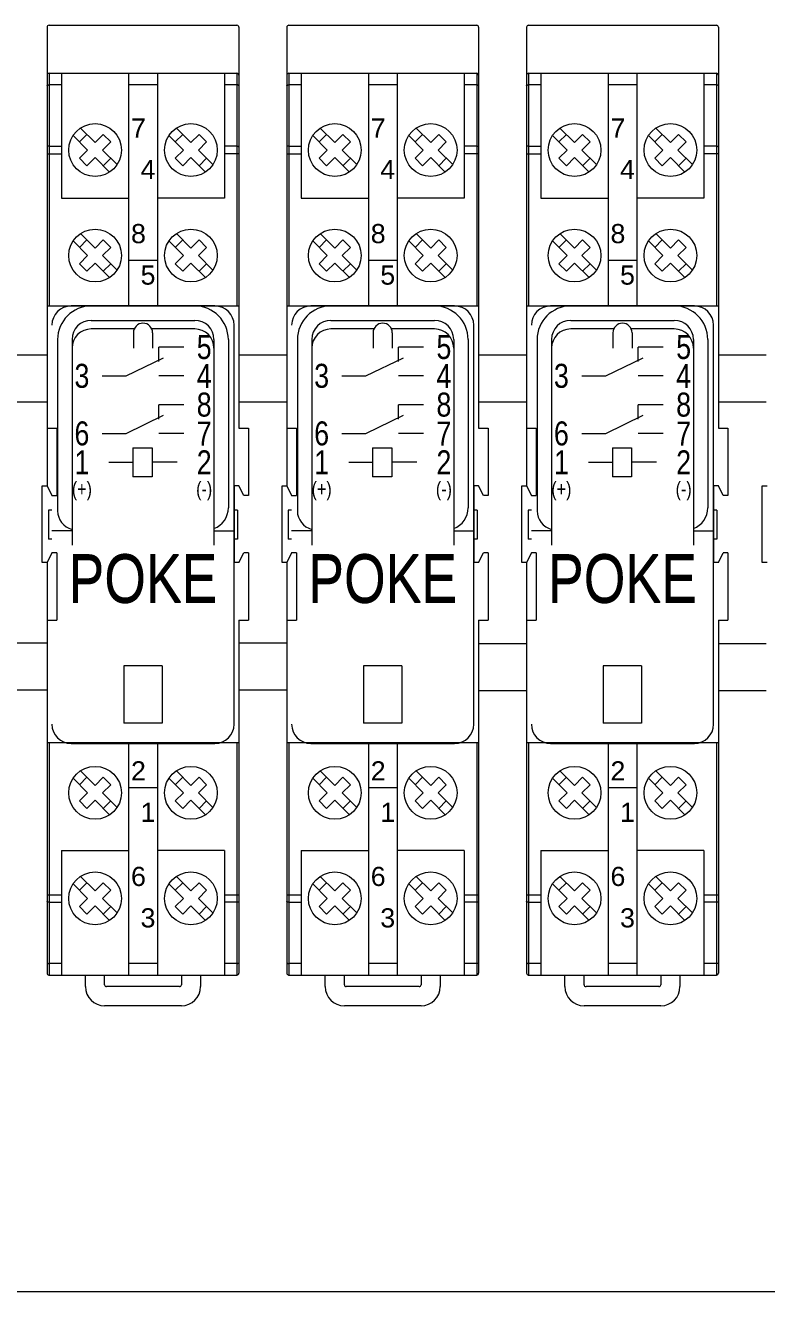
# Model space of a CAD drawing. Header units: millimetres. Extents: x 1359 to 3577, y 1336 to 3557.
# Drawn here: x 2939.8 to 3017.1, y 1899.6 to 2031.5 of the extents above; entities that cross this region are included whole.
import ezdxf

# ---------------------------------------------------------------- set-up
doc = ezdxf.new("R2010")
doc.units = ezdxf.units.MM
doc.layers.add('000-PI-Oprema', color=30, linetype='Continuous', lineweight=5)
doc.layers.add('000-SI-Oprema', color=30, linetype='Continuous', lineweight=0)
doc.layers.add('002-PI-Kabelska kanalica', color=150, linetype='Continuous')
doc.styles.add('NUOVO', font='txt.shx', dxfattribs={"width": 0.8, "height": 0.8})
doc.styles.get("Standard").update_dxf_attribs({"font": 'arial.ttf'})

msp = doc.modelspace()

# ---------------------------------------------------------------- linework, layer by layer
at = {"layer": '000-PI-Oprema', "color": 0, "linetype": 'ByBlock', "lineweight": 0}
for p, q in [((2956.32, 1998), (2953.72, 1998)), ((2953.72, 1996.5), (2953.72, 1998)), ((2981.32, 1998), (2978.72, 1998)), ((2978.72, 1996.5), (2978.72, 1998)), ((3006.32, 1998), (3003.72, 1998)), ((3003.72, 1996.5), (3003.72, 1998)), ((2950.32, 1995), (2954.22, 1996.9)), ((2975.32, 1995), (2979.22, 1996.9)), ((3000.32, 1995), (3004.22, 1996.9)), ((2947.82, 1995), (2950.32, 1995)), ((2956.32, 1995), (2953.72, 1995)), ((2972.82, 1995), (2975.32, 1995)), ((2981.32, 1995), (2978.72, 1995)), ((2997.82, 1995), (3000.32, 1995)), ((3006.32, 1995), (3003.72, 1995)), ((2956.32, 1992), (2953.72, 1992)), ((2953.72, 1990.5), (2953.72, 1992)), ((2981.32, 1992), (2978.72, 1992)), ((2978.72, 1990.5), (2978.72, 1992)), ((3006.32, 1992), (3003.72, 1992)), ((3003.72, 1990.5), (3003.72, 1992)), ((2950.32, 1989), (2954.22, 1990.9)), ((2975.32, 1989), (2979.22, 1990.9)), ((3000.32, 1989), (3004.22, 1990.9)), ((2947.82, 1989), (2950.32, 1989)), ((2956.32, 1989), (2953.72, 1989)), ((2972.82, 1989), (2975.32, 1989)), ((2981.32, 1989), (2978.72, 1989)), ((2997.82, 1989), (3000.32, 1989)), ((3006.32, 1989), (3003.72, 1989)), ((2951.02, 1987.5), (2951.02, 1984.5)), ((2951.02, 1987.5), (2953.02, 1987.5)), ((2953.02, 1987.5), (2953.02, 1984.5)), ((2976.02, 1987.5), (2976.02, 1984.5)), ((2976.02, 1987.5), (2978.02, 1987.5)), ((2978.02, 1987.5), (2978.02, 1984.5)), ((3001.02, 1987.5), (3001.02, 1984.5)), ((3001.02, 1987.5), (3003.02, 1987.5)), ((3003.02, 1987.5), (3003.02, 1984.5)), ((2948.52, 1986), (2951.02, 1986)), ((2955.62, 1986), (2953.02, 1986)), ((2973.52, 1986), (2976.02, 1986)), ((2980.62, 1986), (2978.02, 1986)), ((2998.52, 1986), (3001.02, 1986)), ((3005.62, 1986), (3003.02, 1986)), ((2953.02, 1984.5), (2951.02, 1984.5)), ((2978.02, 1984.5), (2976.02, 1984.5)), ((3003.02, 1984.5), (3001.02, 1984.5)), ((3016.65, 1975.56), (3016.65, 1983.56)), ((3016.65, 1983.56), (3017.15, 1983.56)), ((3017.15, 1975.56), (3016.65, 1975.56))]:
    msp.add_line(p, q, dxfattribs=at)
at = {"layer": '000-SI-Oprema', "color": 0, "linetype": 'ByBlock', "lineweight": 0}
for p, q in [((2942.27, 2031.55), (2961.87, 2031.55)), ((2967.27, 2031.55), (2986.87, 2031.55)), ((2992.27, 2031.55), (3011.87, 2031.55)), ((2942.07, 2031.35), (2942.07, 1983.55)), ((2962.07, 2031.35), (2962.07, 1989.55)), ((2967.07, 2031.35), (2967.07, 1983.55)), ((2987.07, 2031.35), (2987.07, 1989.55)), ((2992.07, 2031.35), (2992.07, 1983.55)), ((3012.07, 2031.35), (3012.07, 1989.55)), ((2942.27, 2026.55), (2942.27, 2002.3)), ((2942.27, 2026.55), (2961.87, 2026.55)), ((2943.57, 2026.55), (2943.57, 2013.55)), ((2950.57, 2026.55), (2950.57, 2002.3)), ((2953.57, 2026.55), (2953.57, 2002.3)), ((2960.57, 2026.55), (2960.57, 2013.55)), ((2961.87, 2026.55), (2961.87, 2002.3)), ((2967.27, 2026.55), (2967.27, 2002.3)), ((2967.27, 2026.55), (2986.87, 2026.55)), ((2968.57, 2026.55), (2968.57, 2013.55)), ((2975.57, 2026.55), (2975.57, 2002.3)), ((2978.57, 2026.55), (2978.57, 2002.3)), ((2985.57, 2026.55), (2985.57, 2013.55)), ((2986.87, 2026.55), (2986.87, 2002.3)), ((2992.27, 2026.55), (2992.27, 2002.3)), ((2992.27, 2026.55), (3011.87, 2026.55)), ((2993.57, 2026.55), (2993.57, 2013.55)), ((3000.57, 2026.55), (3000.57, 2002.3)), ((3003.57, 2026.55), (3003.57, 2002.3)), ((3010.57, 2026.55), (3010.57, 2013.55)), ((3011.87, 2026.55), (3011.87, 2002.3)), ((2943.57, 2025.33), (2942.27, 2025.33)), ((2953.57, 2025.33), (2950.57, 2025.33)), ((2961.87, 2025.33), (2960.57, 2025.33)), ((2968.57, 2025.33), (2967.27, 2025.33)), ((2978.57, 2025.33), (2975.57, 2025.33)), ((2986.87, 2025.33), (2985.57, 2025.33)), ((2993.57, 2025.33), (2992.27, 2025.33)), ((3003.57, 2025.33), (3000.57, 2025.33)), ((3011.87, 2025.33), (3010.57, 2025.33)), ((2945.55, 2020.84), (2947.07, 2019.33)), ((2955.55, 2020.84), (2957.07, 2019.33)), ((2970.55, 2020.84), (2972.07, 2019.33)), ((2980.55, 2020.84), (2982.07, 2019.33)), ((2995.55, 2020.84), (2997.07, 2019.33)), ((3005.55, 2020.84), (3007.07, 2019.33)), ((2944.78, 2020.07), (2946.29, 2018.55)), ((2945.44, 2019.4), (2946.22, 2020.18)), ((2947.07, 2019.33), (2947.92, 2020.18)), ((2947.92, 2020.18), (2948.7, 2019.4)), ((2954.78, 2020.07), (2956.29, 2018.55)), ((2955.44, 2019.4), (2956.22, 2020.18)), ((2957.07, 2019.33), (2957.92, 2020.18)), ((2957.92, 2020.18), (2958.7, 2019.4)), ((2969.78, 2020.07), (2971.29, 2018.55)), ((2970.44, 2019.4), (2971.22, 2020.18)), ((2972.07, 2019.33), (2972.92, 2020.18)), ((2972.92, 2020.18), (2973.7, 2019.4)), ((2979.78, 2020.07), (2981.29, 2018.55)), ((2980.44, 2019.4), (2981.22, 2020.18)), ((2982.07, 2019.33), (2982.92, 2020.18)), ((2982.92, 2020.18), (2983.7, 2019.4)), ((2994.78, 2020.07), (2996.29, 2018.55)), ((2995.44, 2019.4), (2996.22, 2020.18)), ((2997.07, 2019.33), (2997.92, 2020.18)), ((2997.92, 2020.18), (2998.7, 2019.4)), ((3004.78, 2020.07), (3006.29, 2018.55)), ((3005.44, 2019.4), (3006.22, 2020.18)), ((3007.07, 2019.33), (3007.92, 2020.18)), ((3007.92, 2020.18), (3008.7, 2019.4)), ((2942.27, 2018.96), (2943.57, 2018.96)), ((2945.44, 2017.7), (2946.29, 2018.55)), ((2947.85, 2018.55), (2948.7, 2019.4)), ((2947.85, 2018.55), (2949.37, 2017.03)), ((2955.44, 2017.7), (2956.29, 2018.55)), ((2957.85, 2018.55), (2958.7, 2019.4)), ((2957.85, 2018.55), (2959.37, 2017.03)), ((2961.87, 2018.96), (2960.57, 2018.96)), ((2967.27, 2018.96), (2968.57, 2018.96)), ((2970.44, 2017.7), (2971.29, 2018.55)), ((2972.85, 2018.55), (2973.7, 2019.4)), ((2972.85, 2018.55), (2974.37, 2017.03)), ((2980.44, 2017.7), (2981.29, 2018.55)), ((2982.85, 2018.55), (2983.7, 2019.4)), ((2982.85, 2018.55), (2984.37, 2017.03)), ((2986.87, 2018.96), (2985.57, 2018.96)), ((2992.27, 2018.96), (2993.57, 2018.96)), ((2995.44, 2017.7), (2996.29, 2018.55)), ((2997.85, 2018.55), (2998.7, 2019.4)), ((2997.85, 2018.55), (2999.37, 2017.03)), ((3005.44, 2017.7), (3006.29, 2018.55)), ((3007.85, 2018.55), (3008.7, 2019.4)), ((3007.85, 2018.55), (3009.37, 2017.03)), ((3011.87, 2018.96), (3010.57, 2018.96)), ((2942.07, 2018.17), (2943.57, 2018.17)), ((2945.44, 2017.7), (2946.22, 2016.92)), ((2946.22, 2016.92), (2947.07, 2017.77)), ((2947.07, 2017.77), (2948.59, 2016.26)), ((2947.92, 2016.92), (2948.7, 2017.7)), ((2955.44, 2017.7), (2956.22, 2016.92)), ((2956.22, 2016.92), (2957.07, 2017.77)), ((2957.07, 2017.77), (2958.59, 2016.26)), ((2957.92, 2016.92), (2958.7, 2017.7)), ((2962.07, 2018.17), (2960.57, 2018.17)), ((2967.07, 2018.17), (2968.57, 2018.17)), ((2970.44, 2017.7), (2971.22, 2016.92)), ((2971.22, 2016.92), (2972.07, 2017.77)), ((2972.07, 2017.77), (2973.59, 2016.26)), ((2972.92, 2016.92), (2973.7, 2017.7)), ((2980.44, 2017.7), (2981.22, 2016.92)), ((2981.22, 2016.92), (2982.07, 2017.77)), ((2982.07, 2017.77), (2983.59, 2016.26)), ((2982.92, 2016.92), (2983.7, 2017.7)), ((2987.07, 2018.17), (2985.57, 2018.17)), ((2992.07, 2018.17), (2993.57, 2018.17)), ((2995.44, 2017.7), (2996.22, 2016.92)), ((2996.22, 2016.92), (2997.07, 2017.77)), ((2997.07, 2017.77), (2998.59, 2016.26)), ((2997.92, 2016.92), (2998.7, 2017.7)), ((3005.44, 2017.7), (3006.22, 2016.92)), ((3006.22, 2016.92), (3007.07, 2017.77)), ((3007.07, 2017.77), (3008.59, 2016.26)), ((3007.92, 2016.92), (3008.7, 2017.7)), ((3012.07, 2018.17), (3010.57, 2018.17)), ((2943.57, 2013.55), (2950.57, 2013.55)), ((2960.57, 2013.55), (2953.57, 2013.55)), ((2968.57, 2013.55), (2975.57, 2013.55)), ((2985.57, 2013.55), (2978.57, 2013.55)), ((2993.57, 2013.55), (3000.57, 2013.55)), ((3010.57, 2013.55), (3003.57, 2013.55)), ((2944.78, 2009.07), (2946.29, 2007.55)), ((2945.44, 2008.4), (2946.22, 2009.18)), ((2945.55, 2009.84), (2947.07, 2008.33)), ((2947.07, 2008.33), (2947.92, 2009.18)), ((2947.92, 2009.18), (2948.7, 2008.4)), ((2954.78, 2009.07), (2956.29, 2007.55)), ((2955.44, 2008.4), (2956.22, 2009.18)), ((2955.55, 2009.84), (2957.07, 2008.33)), ((2957.07, 2008.33), (2957.92, 2009.18)), ((2957.92, 2009.18), (2958.7, 2008.4)), ((2969.78, 2009.07), (2971.29, 2007.55)), ((2970.44, 2008.4), (2971.22, 2009.18)), ((2970.55, 2009.84), (2972.07, 2008.33)), ((2972.07, 2008.33), (2972.92, 2009.18)), ((2972.92, 2009.18), (2973.7, 2008.4)), ((2979.78, 2009.07), (2981.29, 2007.55)), ((2980.44, 2008.4), (2981.22, 2009.18)), ((2980.55, 2009.84), (2982.07, 2008.33)), ((2982.07, 2008.33), (2982.92, 2009.18)), ((2982.92, 2009.18), (2983.7, 2008.4)), ((2994.78, 2009.07), (2996.29, 2007.55)), ((2995.44, 2008.4), (2996.22, 2009.18)), ((2995.55, 2009.84), (2997.07, 2008.33)), ((2997.07, 2008.33), (2997.92, 2009.18)), ((2997.92, 2009.18), (2998.7, 2008.4)), ((3004.78, 2009.07), (3006.29, 2007.55)), ((3005.44, 2008.4), (3006.22, 2009.18)), ((3005.55, 2009.84), (3007.07, 2008.33)), ((3007.07, 2008.33), (3007.92, 2009.18)), ((3007.92, 2009.18), (3008.7, 2008.4)), ((2947.85, 2007.55), (2948.7, 2008.4)), ((2957.85, 2007.55), (2958.7, 2008.4)), ((2972.85, 2007.55), (2973.7, 2008.4)), ((2982.85, 2007.55), (2983.7, 2008.4)), ((2997.85, 2007.55), (2998.7, 2008.4)), ((3007.85, 2007.55), (3008.7, 2008.4)), ((2945.44, 2006.7), (2946.29, 2007.55)), ((2945.44, 2006.7), (2946.22, 2005.92)), ((2946.22, 2005.92), (2947.07, 2006.77)), ((2947.07, 2006.77), (2948.59, 2005.26)), ((2947.85, 2007.55), (2949.37, 2006.03)), ((2947.92, 2005.92), (2948.7, 2006.7)), ((2953.57, 2007.03), (2950.57, 2007.03)), ((2955.44, 2006.7), (2956.29, 2007.55)), ((2955.44, 2006.7), (2956.22, 2005.92)), ((2956.22, 2005.92), (2957.07, 2006.77)), ((2957.07, 2006.77), (2958.59, 2005.26)), ((2957.85, 2007.55), (2959.37, 2006.03)), ((2957.92, 2005.92), (2958.7, 2006.7)), ((2970.44, 2006.7), (2971.29, 2007.55)), ((2970.44, 2006.7), (2971.22, 2005.92)), ((2971.22, 2005.92), (2972.07, 2006.77)), ((2972.07, 2006.77), (2973.59, 2005.26)), ((2972.85, 2007.55), (2974.37, 2006.03)), ((2972.92, 2005.92), (2973.7, 2006.7)), ((2978.57, 2007.03), (2975.57, 2007.03)), ((2980.44, 2006.7), (2981.29, 2007.55)), ((2980.44, 2006.7), (2981.22, 2005.92)), ((2981.22, 2005.92), (2982.07, 2006.77)), ((2982.07, 2006.77), (2983.59, 2005.26)), ((2982.85, 2007.55), (2984.37, 2006.03)), ((2982.92, 2005.92), (2983.7, 2006.7)), ((2995.44, 2006.7), (2996.29, 2007.55)), ((2995.44, 2006.7), (2996.22, 2005.92)), ((2996.22, 2005.92), (2997.07, 2006.77)), ((2997.07, 2006.77), (2998.59, 2005.26)), ((2997.85, 2007.55), (2999.37, 2006.03)), ((2997.92, 2005.92), (2998.7, 2006.7)), ((3003.57, 2007.03), (3000.57, 2007.03)), ((3005.44, 2006.7), (3006.29, 2007.55)), ((3005.44, 2006.7), (3006.22, 2005.92)), ((3006.22, 2005.92), (3007.07, 2006.77)), ((3007.07, 2006.77), (3008.59, 2005.26)), ((3007.85, 2007.55), (3009.37, 2006.03)), ((3007.92, 2005.92), (3008.7, 2006.7)), ((2942.07, 2002.3), (2962.07, 2002.3)), ((2959.57, 2002.3), (2944.57, 2002.3)), ((2959.57, 2002.3), (2944.57, 2002.3)), ((2946.67, 2002.3), (2957.47, 2002.3)), ((2946.67, 2002.3), (2957.47, 2002.3)), ((2967.07, 2002.3), (2987.07, 2002.3)), ((2984.57, 2002.3), (2969.57, 2002.3)), ((2984.57, 2002.3), (2969.57, 2002.3)), ((2971.67, 2002.3), (2982.47, 2002.3)), ((2971.67, 2002.3), (2982.47, 2002.3)), ((2992.07, 2002.3), (3012.07, 2002.3)), ((3009.57, 2002.3), (2994.57, 2002.3)), ((3009.57, 2002.3), (2994.57, 2002.3)), ((2996.67, 2002.3), (3007.47, 2002.3)), ((2996.67, 2002.3), (3007.47, 2002.3)), ((2946.67, 2000.8), (2957.47, 2000.8)), ((2951.15, 1999.9), (2946.67, 1999.9)), ((2957.47, 1999.9), (2952.99, 1999.9)), ((2961.57, 1958.7), (2961.57, 2000.3)), ((2961.57, 1958.7), (2961.57, 2000.3)), ((2971.67, 2000.8), (2982.47, 2000.8)), ((2976.15, 1999.9), (2971.67, 1999.9)), ((2982.47, 1999.9), (2977.99, 1999.9)), ((2986.57, 1958.7), (2986.57, 2000.3)), ((2986.57, 1958.7), (2986.57, 2000.3)), ((2996.67, 2000.8), (3007.47, 2000.8)), ((3001.15, 1999.9), (2996.67, 1999.9)), ((3007.47, 1999.9), (3002.99, 1999.9)), ((3011.57, 1958.7), (3011.57, 2000.3)), ((3011.57, 1958.7), (3011.57, 2000.3)), ((2943.17, 1998.8), (2943.17, 1980.95)), ((2944.67, 1998.8), (2944.67, 1980.95)), ((2951.07, 1999.5), (2951.07, 1997.9)), ((2953.07, 1999.5), (2953.07, 1997.9)), ((2959.47, 1998.8), (2959.47, 1981.25)), ((2960.97, 1998.8), (2960.97, 1981.25)), ((2968.17, 1998.8), (2968.17, 1980.95)), ((2969.67, 1998.8), (2969.67, 1980.95)), ((2976.07, 1999.5), (2976.07, 1997.9)), ((2978.07, 1999.5), (2978.07, 1997.9)), ((2984.47, 1998.8), (2984.47, 1981.25)), ((2985.97, 1998.8), (2985.97, 1981.25)), ((2993.17, 1998.8), (2993.17, 1980.95)), ((2994.67, 1998.8), (2994.67, 1980.95)), ((3001.07, 1999.5), (3001.07, 1997.9)), ((3003.07, 1999.5), (3003.07, 1997.9)), ((3009.47, 1998.8), (3009.47, 1981.25)), ((3010.97, 1998.8), (3010.97, 1981.25)), ((2944.67, 1997.9), (2944.67, 1977.35)), ((2959.47, 1997.9), (2959.47, 1977.35)), ((2969.67, 1997.9), (2969.67, 1977.35)), ((2984.47, 1997.9), (2984.47, 1977.35)), ((2994.67, 1997.9), (2994.67, 1977.35)), ((3009.47, 1997.9), (3009.47, 1977.35)), ((2942.07, 1989.55), (2943.07, 1989.55)), ((2943.07, 1989.55), (2943.07, 1982.55)), ((2962.07, 1989.55), (2963.07, 1989.55)), ((2963.07, 1989.55), (2963.07, 1982.55)), ((2967.07, 1989.55), (2968.07, 1989.55)), ((2968.07, 1989.55), (2968.07, 1982.55)), ((2987.07, 1989.55), (2988.07, 1989.55)), ((2988.07, 1989.55), (2988.07, 1982.55)), ((2992.07, 1989.55), (2993.07, 1989.55)), ((2993.07, 1989.55), (2993.07, 1982.55)), ((3012.07, 1989.55), (3013.07, 1989.55)), ((3013.07, 1989.55), (3013.07, 1982.55)), ((2941.57, 1975.55), (2941.57, 1983.55)), ((2941.57, 1983.55), (2942.07, 1983.55)), ((2942.07, 1983.55), (2942.57, 1982.55)), ((2942.57, 1982.55), (2943.07, 1982.55)), ((2961.57, 1983.55), (2961.57, 1975.55)), ((2962.07, 1983.55), (2961.57, 1983.55)), ((2962.57, 1982.55), (2962.07, 1983.55)), ((2963.07, 1982.55), (2962.57, 1982.55)), ((2966.57, 1975.55), (2966.57, 1983.55)), ((2966.57, 1983.55), (2967.07, 1983.55)), ((2967.07, 1983.55), (2967.57, 1982.55)), ((2967.57, 1982.55), (2968.07, 1982.55)), ((2986.57, 1983.55), (2986.57, 1975.55)), ((2987.07, 1983.55), (2986.57, 1983.55)), ((2987.57, 1982.55), (2987.07, 1983.55)), ((2988.07, 1982.55), (2987.57, 1982.55)), ((2991.57, 1975.55), (2991.57, 1983.55)), ((2991.57, 1983.55), (2992.07, 1983.55)), ((2992.07, 1983.55), (2992.57, 1982.55)), ((2992.57, 1982.55), (2993.07, 1982.55)), ((3011.57, 1983.55), (3011.57, 1975.55)), ((3012.07, 1983.55), (3011.57, 1983.55)), ((3012.57, 1982.55), (3012.07, 1983.55)), ((3013.07, 1982.55), (3012.57, 1982.55)), ((2942.22, 1981), (2942.22, 1978)), ((2942.57, 1981), (2942.22, 1981)), ((2942.22, 1981), (2942.22, 1978)), ((2942.57, 1981), (2942.22, 1981)), ((2961.92, 1981), (2961.57, 1981)), ((2961.92, 1981), (2961.57, 1981)), ((2961.92, 1981), (2961.92, 1978)), ((2961.92, 1981), (2961.92, 1978)), ((2967.22, 1981), (2967.22, 1978)), ((2967.57, 1981), (2967.22, 1981)), ((2967.22, 1981), (2967.22, 1978)), ((2967.57, 1981), (2967.22, 1981)), ((2986.92, 1981), (2986.57, 1981)), ((2986.92, 1981), (2986.57, 1981)), ((2986.92, 1981), (2986.92, 1978)), ((2986.92, 1981), (2986.92, 1978)), ((2992.22, 1981), (2992.22, 1978)), ((2992.57, 1981), (2992.22, 1981)), ((2992.22, 1981), (2992.22, 1978)), ((2992.57, 1981), (2992.22, 1981)), ((3011.92, 1981), (3011.57, 1981)), ((3011.92, 1981), (3011.57, 1981)), ((3011.92, 1981), (3011.92, 1978)), ((3011.92, 1981), (3011.92, 1978)), ((2944.67, 1978.85), (2942.57, 1978.85)), ((2959.47, 1978.85), (2961.57, 1978.85)), ((2969.67, 1978.85), (2967.57, 1978.85)), ((2984.47, 1978.85), (2986.57, 1978.85)), ((2994.67, 1978.85), (2992.57, 1978.85)), ((3009.47, 1978.85), (3011.57, 1978.85)), ((2942.57, 1978), (2942.22, 1978)), ((2942.57, 1978), (2942.22, 1978)), ((2961.92, 1978), (2961.57, 1978)), ((2961.92, 1978), (2961.57, 1978)), ((2967.57, 1978), (2967.22, 1978)), ((2967.57, 1978), (2967.22, 1978)), ((2986.92, 1978), (2986.57, 1978)), ((2986.92, 1978), (2986.57, 1978)), ((2992.57, 1978), (2992.22, 1978)), ((2992.57, 1978), (2992.22, 1978)), ((3011.92, 1978), (3011.57, 1978)), ((3011.92, 1978), (3011.57, 1978)), ((2942.57, 1976.55), (2942.07, 1975.55)), ((2943.07, 1976.55), (2942.57, 1976.55)), ((2943.07, 1976.55), (2943.07, 1969.55)), ((2962.07, 1975.55), (2962.57, 1976.55)), ((2963.07, 1976.55), (2962.57, 1976.55)), ((2963.07, 1976.55), (2963.07, 1969.55)), ((2967.57, 1976.55), (2967.07, 1975.55)), ((2968.07, 1976.55), (2967.57, 1976.55)), ((2968.07, 1976.55), (2968.07, 1969.55)), ((2987.07, 1975.55), (2987.57, 1976.55)), ((2988.07, 1976.55), (2987.57, 1976.55)), ((2988.07, 1976.55), (2988.07, 1969.55)), ((2992.57, 1976.55), (2992.07, 1975.55)), ((2993.07, 1976.55), (2992.57, 1976.55)), ((2993.07, 1976.55), (2993.07, 1969.55)), ((3012.07, 1975.55), (3012.57, 1976.55)), ((3013.07, 1976.55), (3012.57, 1976.55)), ((3013.07, 1976.55), (3013.07, 1969.55)), ((2942.07, 1975.55), (2941.57, 1975.55)), ((2942.07, 1975.55), (2942.07, 1932.75)), ((2962.07, 1975.55), (2961.57, 1975.55)), ((2967.07, 1975.55), (2966.57, 1975.55)), ((2967.07, 1975.55), (2967.07, 1932.75)), ((2987.07, 1975.55), (2986.57, 1975.55)), ((2992.07, 1975.55), (2991.57, 1975.55)), ((2992.07, 1975.55), (2992.07, 1932.75)), ((3012.07, 1975.55), (3011.57, 1975.55)), ((2942.07, 1969.55), (2943.07, 1969.55)), ((2962.07, 1969.55), (2962.07, 1932.75)), ((2962.07, 1969.55), (2963.07, 1969.55)), ((2967.07, 1969.55), (2968.07, 1969.55)), ((2987.07, 1969.55), (2987.07, 1932.75)), ((2987.07, 1969.55), (2988.07, 1969.55)), ((2992.07, 1969.55), (2993.07, 1969.55)), ((3012.07, 1969.55), (3012.07, 1932.75)), ((3012.07, 1969.55), (3013.07, 1969.55)), ((2954.07, 1964.8), (2950.07, 1964.8)), ((2950.07, 1964.8), (2950.07, 1958.8)), ((2954.07, 1964.8), (2954.07, 1958.8)), ((2979.07, 1964.8), (2975.07, 1964.8)), ((2975.07, 1964.8), (2975.07, 1958.8)), ((2979.07, 1964.8), (2979.07, 1958.8)), ((3004.07, 1964.8), (3000.07, 1964.8)), ((3000.07, 1964.8), (3000.07, 1958.8)), ((3004.07, 1964.8), (3004.07, 1958.8)), ((2954.07, 1958.8), (2950.07, 1958.8)), ((2979.07, 1958.8), (2975.07, 1958.8)), ((3004.07, 1958.8), (3000.07, 1958.8)), ((2942.07, 1956.8), (2962.07, 1956.8)), ((2942.27, 1956.8), (2942.27, 1932.55)), ((2944.57, 1956.7), (2959.57, 1956.7)), ((2944.57, 1956.7), (2959.57, 1956.7)), ((2950.57, 1956.8), (2950.57, 1932.55)), ((2953.57, 1956.8), (2953.57, 1932.55)), ((2961.87, 1956.8), (2961.87, 1932.55)), ((2967.07, 1956.8), (2987.07, 1956.8)), ((2967.27, 1956.8), (2967.27, 1932.55)), ((2969.57, 1956.7), (2984.57, 1956.7)), ((2969.57, 1956.7), (2984.57, 1956.7)), ((2975.57, 1956.8), (2975.57, 1932.55)), ((2978.57, 1956.8), (2978.57, 1932.55)), ((2986.87, 1956.8), (2986.87, 1932.55)), ((2992.07, 1956.8), (3012.07, 1956.8)), ((2992.27, 1956.8), (2992.27, 1932.55)), ((2994.57, 1956.7), (3009.57, 1956.7)), ((2994.57, 1956.7), (3009.57, 1956.7)), ((3000.57, 1956.8), (3000.57, 1932.55)), ((3003.57, 1956.8), (3003.57, 1932.55)), ((3011.87, 1956.8), (3011.87, 1932.55)), ((2945.55, 1953.84), (2947.07, 1952.33)), ((2955.55, 1953.84), (2957.07, 1952.33)), ((2970.55, 1953.84), (2972.07, 1952.33)), ((2980.55, 1953.84), (2982.07, 1952.33)), ((2995.55, 1953.84), (2997.07, 1952.33)), ((3005.55, 1953.84), (3007.07, 1952.33)), ((2944.78, 1953.07), (2946.29, 1951.55)), ((2945.44, 1952.4), (2946.22, 1953.18)), ((2947.07, 1952.33), (2947.92, 1953.18)), ((2947.85, 1951.55), (2948.7, 1952.4)), ((2947.92, 1953.18), (2948.7, 1952.4)), ((2954.78, 1953.07), (2956.29, 1951.55)), ((2955.44, 1952.4), (2956.22, 1953.18)), ((2957.07, 1952.33), (2957.92, 1953.18)), ((2957.85, 1951.55), (2958.7, 1952.4)), ((2957.92, 1953.18), (2958.7, 1952.4)), ((2969.78, 1953.07), (2971.29, 1951.55)), ((2970.44, 1952.4), (2971.22, 1953.18)), ((2972.07, 1952.33), (2972.92, 1953.18)), ((2972.85, 1951.55), (2973.7, 1952.4)), ((2972.92, 1953.18), (2973.7, 1952.4)), ((2979.78, 1953.07), (2981.29, 1951.55)), ((2980.44, 1952.4), (2981.22, 1953.18)), ((2982.07, 1952.33), (2982.92, 1953.18)), ((2982.85, 1951.55), (2983.7, 1952.4)), ((2982.92, 1953.18), (2983.7, 1952.4)), ((2994.78, 1953.07), (2996.29, 1951.55)), ((2995.44, 1952.4), (2996.22, 1953.18)), ((2997.07, 1952.33), (2997.92, 1953.18)), ((2997.85, 1951.55), (2998.7, 1952.4)), ((2997.92, 1953.18), (2998.7, 1952.4)), ((3004.78, 1953.07), (3006.29, 1951.55)), ((3005.44, 1952.4), (3006.22, 1953.18)), ((3007.07, 1952.33), (3007.92, 1953.18)), ((3007.85, 1951.55), (3008.7, 1952.4)), ((3007.92, 1953.18), (3008.7, 1952.4)), ((2945.44, 1950.7), (2946.29, 1951.55)), ((2947.85, 1951.55), (2949.37, 1950.03)), ((2953.57, 1952.07), (2950.57, 1952.07)), ((2955.44, 1950.7), (2956.29, 1951.55)), ((2957.85, 1951.55), (2959.37, 1950.03)), ((2970.44, 1950.7), (2971.29, 1951.55)), ((2972.85, 1951.55), (2974.37, 1950.03)), ((2978.57, 1952.07), (2975.57, 1952.07)), ((2980.44, 1950.7), (2981.29, 1951.55)), ((2982.85, 1951.55), (2984.37, 1950.03)), ((2995.44, 1950.7), (2996.29, 1951.55)), ((2997.85, 1951.55), (2999.37, 1950.03)), ((3003.57, 1952.07), (3000.57, 1952.07)), ((3005.44, 1950.7), (3006.29, 1951.55)), ((3007.85, 1951.55), (3009.37, 1950.03)), ((2945.44, 1950.7), (2946.22, 1949.92)), ((2946.22, 1949.92), (2947.07, 1950.77)), ((2947.07, 1950.77), (2948.59, 1949.26)), ((2947.92, 1949.92), (2948.7, 1950.7)), ((2955.44, 1950.7), (2956.22, 1949.92)), ((2956.22, 1949.92), (2957.07, 1950.77)), ((2957.07, 1950.77), (2958.59, 1949.26)), ((2957.92, 1949.92), (2958.7, 1950.7)), ((2970.44, 1950.7), (2971.22, 1949.92)), ((2971.22, 1949.92), (2972.07, 1950.77)), ((2972.07, 1950.77), (2973.59, 1949.26)), ((2972.92, 1949.92), (2973.7, 1950.7)), ((2980.44, 1950.7), (2981.22, 1949.92)), ((2981.22, 1949.92), (2982.07, 1950.77)), ((2982.07, 1950.77), (2983.59, 1949.26)), ((2982.92, 1949.92), (2983.7, 1950.7)), ((2995.44, 1950.7), (2996.22, 1949.92)), ((2996.22, 1949.92), (2997.07, 1950.77)), ((2997.07, 1950.77), (2998.59, 1949.26)), ((2997.92, 1949.92), (2998.7, 1950.7)), ((3005.44, 1950.7), (3006.22, 1949.92)), ((3006.22, 1949.92), (3007.07, 1950.77)), ((3007.07, 1950.77), (3008.59, 1949.26)), ((3007.92, 1949.92), (3008.7, 1950.7)), ((2943.57, 1945.55), (2943.57, 1932.55)), ((2943.57, 1945.55), (2950.57, 1945.55)), ((2960.57, 1945.55), (2953.57, 1945.55)), ((2960.57, 1945.55), (2960.57, 1932.55)), ((2968.57, 1945.55), (2968.57, 1932.55)), ((2968.57, 1945.55), (2975.57, 1945.55)), ((2985.57, 1945.55), (2978.57, 1945.55)), ((2985.57, 1945.55), (2985.57, 1932.55)), ((2993.57, 1945.55), (2993.57, 1932.55)), ((2993.57, 1945.55), (3000.57, 1945.55)), ((3010.57, 1945.55), (3003.57, 1945.55)), ((3010.57, 1945.55), (3010.57, 1932.55)), ((2944.78, 1942.07), (2946.29, 1940.55)), ((2945.44, 1941.4), (2946.22, 1942.18)), ((2945.55, 1942.84), (2947.07, 1941.33)), ((2947.07, 1941.33), (2947.92, 1942.18)), ((2947.92, 1942.18), (2948.7, 1941.4)), ((2954.78, 1942.07), (2956.29, 1940.55)), ((2955.44, 1941.4), (2956.22, 1942.18)), ((2955.55, 1942.84), (2957.07, 1941.33)), ((2957.07, 1941.33), (2957.92, 1942.18)), ((2957.92, 1942.18), (2958.7, 1941.4)), ((2969.78, 1942.07), (2971.29, 1940.55)), ((2970.44, 1941.4), (2971.22, 1942.18)), ((2970.55, 1942.84), (2972.07, 1941.33)), ((2972.07, 1941.33), (2972.92, 1942.18)), ((2972.92, 1942.18), (2973.7, 1941.4)), ((2979.78, 1942.07), (2981.29, 1940.55)), ((2980.44, 1941.4), (2981.22, 1942.18)), ((2980.55, 1942.84), (2982.07, 1941.33)), ((2982.07, 1941.33), (2982.92, 1942.18)), ((2982.92, 1942.18), (2983.7, 1941.4)), ((2994.78, 1942.07), (2996.29, 1940.55)), ((2995.44, 1941.4), (2996.22, 1942.18)), ((2995.55, 1942.84), (2997.07, 1941.33)), ((2997.07, 1941.33), (2997.92, 1942.18)), ((2997.92, 1942.18), (2998.7, 1941.4)), ((3004.78, 1942.07), (3006.29, 1940.55)), ((3005.44, 1941.4), (3006.22, 1942.18)), ((3005.55, 1942.84), (3007.07, 1941.33)), ((3007.07, 1941.33), (3007.92, 1942.18)), ((3007.92, 1942.18), (3008.7, 1941.4)), ((2942.07, 1940.93), (2943.57, 1940.93)), ((2945.44, 1939.7), (2946.29, 1940.55)), ((2947.85, 1940.55), (2948.7, 1941.4)), ((2947.85, 1940.55), (2949.37, 1939.03)), ((2955.44, 1939.7), (2956.29, 1940.55)), ((2957.85, 1940.55), (2958.7, 1941.4)), ((2957.85, 1940.55), (2959.37, 1939.03)), ((2960.57, 1940.93), (2962.07, 1940.93)), ((2967.07, 1940.93), (2968.57, 1940.93)), ((2970.44, 1939.7), (2971.29, 1940.55)), ((2972.85, 1940.55), (2973.7, 1941.4)), ((2972.85, 1940.55), (2974.37, 1939.03)), ((2980.44, 1939.7), (2981.29, 1940.55)), ((2982.85, 1940.55), (2983.7, 1941.4)), ((2982.85, 1940.55), (2984.37, 1939.03)), ((2985.57, 1940.93), (2987.07, 1940.93)), ((2992.07, 1940.93), (2993.57, 1940.93)), ((2995.44, 1939.7), (2996.29, 1940.55)), ((2997.85, 1940.55), (2998.7, 1941.4)), ((2997.85, 1940.55), (2999.37, 1939.03)), ((3005.44, 1939.7), (3006.29, 1940.55)), ((3007.85, 1940.55), (3008.7, 1941.4)), ((3007.85, 1940.55), (3009.37, 1939.03)), ((3010.57, 1940.93), (3012.07, 1940.93)), ((2942.27, 1940.14), (2943.57, 1940.14)), ((2945.44, 1939.7), (2946.22, 1938.92)), ((2946.22, 1938.92), (2947.07, 1939.77)), ((2947.07, 1939.77), (2948.59, 1938.26)), ((2947.92, 1938.92), (2948.7, 1939.7)), ((2955.44, 1939.7), (2956.22, 1938.92)), ((2956.22, 1938.92), (2957.07, 1939.77)), ((2957.07, 1939.77), (2958.59, 1938.26)), ((2957.92, 1938.92), (2958.7, 1939.7)), ((2961.87, 1940.14), (2960.57, 1940.14)), ((2967.27, 1940.14), (2968.57, 1940.14)), ((2970.44, 1939.7), (2971.22, 1938.92)), ((2971.22, 1938.92), (2972.07, 1939.77)), ((2972.07, 1939.77), (2973.59, 1938.26)), ((2972.92, 1938.92), (2973.7, 1939.7)), ((2980.44, 1939.7), (2981.22, 1938.92)), ((2981.22, 1938.92), (2982.07, 1939.77)), ((2982.07, 1939.77), (2983.59, 1938.26)), ((2982.92, 1938.92), (2983.7, 1939.7)), ((2986.87, 1940.14), (2985.57, 1940.14)), ((2992.27, 1940.14), (2993.57, 1940.14)), ((2995.44, 1939.7), (2996.22, 1938.92)), ((2996.22, 1938.92), (2997.07, 1939.77)), ((2997.07, 1939.77), (2998.59, 1938.26)), ((2997.92, 1938.92), (2998.7, 1939.7)), ((3005.44, 1939.7), (3006.22, 1938.92)), ((3006.22, 1938.92), (3007.07, 1939.77)), ((3007.07, 1939.77), (3008.59, 1938.26)), ((3007.92, 1938.92), (3008.7, 1939.7)), ((3011.87, 1940.14), (3010.57, 1940.14)), ((2943.57, 1933.76), (2942.27, 1933.76)), ((2953.57, 1933.76), (2950.57, 1933.76)), ((2961.87, 1933.76), (2960.57, 1933.76)), ((2968.57, 1933.76), (2967.27, 1933.76)), ((2978.57, 1933.76), (2975.57, 1933.76)), ((2986.87, 1933.76), (2985.57, 1933.76)), ((2993.57, 1933.76), (2992.27, 1933.76)), ((3003.57, 1933.76), (3000.57, 1933.76)), ((3011.87, 1933.76), (3010.57, 1933.76)), ((2946.07, 1931.35), (2946.07, 1932.55)), ((2948.07, 1931.55), (2948.07, 1932.55)), ((2956.07, 1932.55), (2956.07, 1931.55)), ((2958.07, 1932.55), (2958.07, 1931.35)), ((2971.07, 1931.35), (2971.07, 1932.55)), ((2973.07, 1931.55), (2973.07, 1932.55)), ((2981.07, 1932.55), (2981.07, 1931.55)), ((2983.07, 1932.55), (2983.07, 1931.35)), ((2996.07, 1931.35), (2996.07, 1932.55)), ((2998.07, 1931.55), (2998.07, 1932.55)), ((3006.07, 1932.55), (3006.07, 1931.55)), ((3008.07, 1932.55), (3008.07, 1931.35)), ((2955.87, 1931.35), (2948.27, 1931.35)), ((2980.87, 1931.35), (2973.27, 1931.35)), ((3005.87, 1931.35), (2998.27, 1931.35)), ((2956.07, 1929.35), (2948.07, 1929.35)), ((2981.07, 1929.35), (2973.07, 1929.35)), ((3006.07, 1929.35), (2998.07, 1929.35))]:
    msp.add_line(p, q, dxfattribs=at)
for points in [[(2942.07, 2025.26), (2942.07, 2025.27), (2942.08, 2025.28), (2942.09, 2025.29), (2942.1, 2025.3), (2942.11, 2025.3), (2942.13, 2025.31), (2942.15, 2025.32), (2942.17, 2025.32), (2942.19, 2025.33), (2942.22, 2025.33), (2942.25, 2025.33), (2942.27, 2025.33)], [(2962.07, 2025.26), (2962.07, 2025.27), (2962.06, 2025.28), (2962.06, 2025.29), (2962.04, 2025.3), (2962.03, 2025.3), (2962.01, 2025.31), (2961.99, 2025.32), (2961.97, 2025.32), (2961.95, 2025.33), (2961.92, 2025.33), (2961.9, 2025.33), (2961.87, 2025.33)], [(2967.07, 2025.26), (2967.07, 2025.27), (2967.08, 2025.28), (2967.09, 2025.29), (2967.1, 2025.3), (2967.11, 2025.3), (2967.13, 2025.31), (2967.15, 2025.32), (2967.17, 2025.32), (2967.19, 2025.33), (2967.22, 2025.33), (2967.25, 2025.33), (2967.27, 2025.33)], [(2987.07, 2025.26), (2987.07, 2025.27), (2987.06, 2025.28), (2987.06, 2025.29), (2987.04, 2025.3), (2987.03, 2025.3), (2987.01, 2025.31), (2986.99, 2025.32), (2986.97, 2025.32), (2986.95, 2025.33), (2986.92, 2025.33), (2986.9, 2025.33), (2986.87, 2025.33)], [(2992.07, 2025.26), (2992.07, 2025.27), (2992.08, 2025.28), (2992.09, 2025.29), (2992.1, 2025.3), (2992.11, 2025.3), (2992.13, 2025.31), (2992.15, 2025.32), (2992.17, 2025.32), (2992.19, 2025.33), (2992.22, 2025.33), (2992.25, 2025.33), (2992.27, 2025.33)], [(3012.07, 2025.26), (3012.07, 2025.27), (3012.06, 2025.28), (3012.06, 2025.29), (3012.04, 2025.3), (3012.03, 2025.3), (3012.01, 2025.31), (3011.99, 2025.32), (3011.97, 2025.32), (3011.95, 2025.33), (3011.92, 2025.33), (3011.9, 2025.33), (3011.87, 2025.33)], [(2942.27, 2018.96), (2942.25, 2018.96), (2942.22, 2018.95), (2942.19, 2018.95), (2942.17, 2018.95), (2942.15, 2018.94), (2942.13, 2018.93), (2942.11, 2018.93), (2942.1, 2018.92), (2942.09, 2018.91), (2942.08, 2018.9), (2942.07, 2018.89), (2942.07, 2018.88)], [(2961.87, 2018.96), (2961.9, 2018.96), (2961.92, 2018.95), (2961.95, 2018.95), (2961.97, 2018.95), (2961.99, 2018.94), (2962.01, 2018.93), (2962.03, 2018.93), (2962.04, 2018.92), (2962.06, 2018.91), (2962.06, 2018.9), (2962.07, 2018.89), (2962.07, 2018.88)], [(2967.27, 2018.96), (2967.25, 2018.96), (2967.22, 2018.95), (2967.19, 2018.95), (2967.17, 2018.95), (2967.15, 2018.94), (2967.13, 2018.93), (2967.11, 2018.93), (2967.1, 2018.92), (2967.09, 2018.91), (2967.08, 2018.9), (2967.07, 2018.89), (2967.07, 2018.88)], [(2986.87, 2018.96), (2986.9, 2018.96), (2986.92, 2018.95), (2986.95, 2018.95), (2986.97, 2018.95), (2986.99, 2018.94), (2987.01, 2018.93), (2987.03, 2018.93), (2987.04, 2018.92), (2987.06, 2018.91), (2987.06, 2018.9), (2987.07, 2018.89), (2987.07, 2018.88)], [(2992.27, 2018.96), (2992.25, 2018.96), (2992.22, 2018.95), (2992.19, 2018.95), (2992.17, 2018.95), (2992.15, 2018.94), (2992.13, 2018.93), (2992.11, 2018.93), (2992.1, 2018.92), (2992.09, 2018.91), (2992.08, 2018.9), (2992.07, 2018.89), (2992.07, 2018.88)], [(3011.87, 2018.96), (3011.9, 2018.96), (3011.92, 2018.95), (3011.95, 2018.95), (3011.97, 2018.95), (3011.99, 2018.94), (3012.01, 2018.93), (3012.03, 2018.93), (3012.04, 2018.92), (3012.06, 2018.91), (3012.06, 2018.9), (3012.07, 2018.89), (3012.07, 2018.88)], [(2942.27, 1940.14), (2942.25, 1940.14), (2942.22, 1940.14), (2942.19, 1940.15), (2942.17, 1940.15), (2942.15, 1940.16), (2942.13, 1940.16), (2942.11, 1940.17), (2942.1, 1940.18), (2942.09, 1940.19), (2942.08, 1940.2), (2942.07, 1940.21), (2942.07, 1940.22)], [(2962.07, 1940.22), (2962.07, 1940.21), (2962.06, 1940.2), (2962.06, 1940.19), (2962.04, 1940.18), (2962.03, 1940.17), (2962.01, 1940.16), (2961.99, 1940.16), (2961.97, 1940.15), (2961.95, 1940.15), (2961.92, 1940.14), (2961.9, 1940.14), (2961.87, 1940.14)], [(2967.27, 1940.14), (2967.25, 1940.14), (2967.22, 1940.14), (2967.19, 1940.15), (2967.17, 1940.15), (2967.15, 1940.16), (2967.13, 1940.16), (2967.11, 1940.17), (2967.1, 1940.18), (2967.09, 1940.19), (2967.08, 1940.2), (2967.07, 1940.21), (2967.07, 1940.22)], [(2987.07, 1940.22), (2987.07, 1940.21), (2987.06, 1940.2), (2987.06, 1940.19), (2987.04, 1940.18), (2987.03, 1940.17), (2987.01, 1940.16), (2986.99, 1940.16), (2986.97, 1940.15), (2986.95, 1940.15), (2986.92, 1940.14), (2986.9, 1940.14), (2986.87, 1940.14)], [(2992.27, 1940.14), (2992.25, 1940.14), (2992.22, 1940.14), (2992.19, 1940.15), (2992.17, 1940.15), (2992.15, 1940.16), (2992.13, 1940.16), (2992.11, 1940.17), (2992.1, 1940.18), (2992.09, 1940.19), (2992.08, 1940.2), (2992.07, 1940.21), (2992.07, 1940.22)], [(3012.07, 1940.22), (3012.07, 1940.21), (3012.06, 1940.2), (3012.06, 1940.19), (3012.04, 1940.18), (3012.03, 1940.17), (3012.01, 1940.16), (3011.99, 1940.16), (3011.97, 1940.15), (3011.95, 1940.15), (3011.92, 1940.14), (3011.9, 1940.14), (3011.87, 1940.14)], [(2942.07, 1933.84), (2942.07, 1933.83), (2942.08, 1933.82), (2942.09, 1933.81), (2942.1, 1933.8), (2942.11, 1933.8), (2942.13, 1933.79), (2942.15, 1933.78), (2942.17, 1933.78), (2942.19, 1933.77), (2942.22, 1933.77), (2942.25, 1933.77), (2942.27, 1933.76)], [(2961.87, 1933.76), (2961.9, 1933.77), (2961.92, 1933.77), (2961.95, 1933.77), (2961.97, 1933.78), (2961.99, 1933.78), (2962.01, 1933.79), (2962.03, 1933.8), (2962.04, 1933.8), (2962.06, 1933.81), (2962.06, 1933.82), (2962.07, 1933.83), (2962.07, 1933.84)], [(2967.07, 1933.84), (2967.07, 1933.83), (2967.08, 1933.82), (2967.09, 1933.81), (2967.1, 1933.8), (2967.11, 1933.8), (2967.13, 1933.79), (2967.15, 1933.78), (2967.17, 1933.78), (2967.19, 1933.77), (2967.22, 1933.77), (2967.25, 1933.77), (2967.27, 1933.76)], [(2986.87, 1933.76), (2986.9, 1933.77), (2986.92, 1933.77), (2986.95, 1933.77), (2986.97, 1933.78), (2986.99, 1933.78), (2987.01, 1933.79), (2987.03, 1933.8), (2987.04, 1933.8), (2987.06, 1933.81), (2987.06, 1933.82), (2987.07, 1933.83), (2987.07, 1933.84)], [(2992.07, 1933.84), (2992.07, 1933.83), (2992.08, 1933.82), (2992.09, 1933.81), (2992.1, 1933.8), (2992.11, 1933.8), (2992.13, 1933.79), (2992.15, 1933.78), (2992.17, 1933.78), (2992.19, 1933.77), (2992.22, 1933.77), (2992.25, 1933.77), (2992.27, 1933.76)], [(3011.87, 1933.76), (3011.9, 1933.77), (3011.92, 1933.77), (3011.95, 1933.77), (3011.97, 1933.78), (3011.99, 1933.78), (3012.01, 1933.79), (3012.03, 1933.8), (3012.04, 1933.8), (3012.06, 1933.81), (3012.06, 1933.82), (3012.07, 1933.83), (3012.07, 1933.84)]]:
    msp.add_lwpolyline(points, dxfattribs=at)
at = {"layer": '000-SI-Oprema', "color": 0, "linetype": 'ByBlock', "lineweight": 0, "ltscale": 0.25}
for points in [[(2942.24, 1932.55), (2961.87, 1932.55)], [(2967.24, 1932.55), (2986.87, 1932.55)], [(2992.24, 1932.55), (3011.87, 1932.55)]]:
    msp.add_lwpolyline(points, dxfattribs=at)
at = {"layer": '000-SI-Oprema', "color": 0, "linetype": 'ByBlock', "lineweight": 0}
for centre in [(2947.07, 2018.55), (2957.07, 2018.55), (2972.07, 2018.55), (2982.07, 2018.55), (2997.07, 2018.55), (3007.07, 2018.55), (2947.07, 2007.55), (2957.07, 2007.55), (2972.07, 2007.55), (2982.07, 2007.55), (2997.07, 2007.55), (3007.07, 2007.55), (2947.07, 1951.55), (2957.07, 1951.55), (2972.07, 1951.55), (2982.07, 1951.55), (2997.07, 1951.55), (3007.07, 1951.55), (2947.07, 1940.55), (2957.07, 1940.55), (2972.07, 1940.55), (2982.07, 1940.55), (2997.07, 1940.55), (3007.07, 1940.55)]:
    msp.add_circle(centre, 2.75, dxfattribs=at)
for centre, radius, start, end in [((2942.27, 2031.35), 0.2, 90, 180), ((2961.87, 2031.35), 0.2, 0, 90), ((2967.27, 2031.35), 0.2, 90, 180), ((2986.87, 2031.35), 0.2, 0, 90), ((2992.27, 2031.35), 0.2, 90, 180), ((3011.87, 2031.35), 0.2, 0, 90), ((2942.27, 2026.35), 0.2, 90, 180), ((2961.87, 2026.35), 0.2, 0, 90), ((2967.27, 2026.35), 0.2, 90, 180), ((2986.87, 2026.35), 0.2, 0, 90), ((2992.27, 2026.35), 0.2, 90, 180), ((3011.87, 2026.35), 0.2, 0, 90), ((2944.57, 2000.3), 2, 90, 180), ((2944.57, 2000.3), 2, 90, 180), ((2946.67, 1998.8), 3.5, 90, 180), ((2957.47, 1998.8), 3.5, 0, 90), ((2959.57, 2000.3), 2, 0, 90), ((2959.57, 2000.3), 2, 0, 90), ((2969.57, 2000.3), 2, 90, 180), ((2969.57, 2000.3), 2, 90, 180), ((2971.67, 1998.8), 3.5, 90, 180), ((2982.47, 1998.8), 3.5, 0, 90), ((2984.57, 2000.3), 2, 0, 90), ((2984.57, 2000.3), 2, 0, 90), ((2994.57, 2000.3), 2, 90, 180), ((2994.57, 2000.3), 2, 90, 180), ((2996.67, 1998.8), 3.5, 90, 180), ((3007.47, 1998.8), 3.5, 0, 90), ((3009.57, 2000.3), 2, 0, 90), ((3009.57, 2000.3), 2, 0, 90), ((2946.67, 1998.8), 2, 90, 180), ((2946.67, 1997.9), 2, 90, 180), ((2952.07, 1999.5), 1, 0, 180), ((2957.47, 1998.8), 2, 0, 90), ((2957.47, 1997.9), 2, 0, 90), ((2971.67, 1998.8), 2, 90, 180), ((2971.67, 1997.9), 2, 90, 180), ((2977.07, 1999.5), 1, 0, 180), ((2982.47, 1998.8), 2, 0, 90), ((2982.47, 1997.9), 2, 0, 90), ((2996.67, 1998.8), 2, 90, 180), ((2996.67, 1997.9), 2, 90, 180), ((3002.07, 1999.5), 1, 0, 180), ((3007.47, 1998.8), 2, 0, 90), ((3007.47, 1997.9), 2, 0, 90), ((2958.67, 1981.25), 2.3, 290.3544, 0), ((2983.67, 1981.25), 2.3, 290.3544, 0), ((3008.67, 1981.25), 2.3, 290.3544, 0), ((2945.17, 1980.95), 2, 180, 255.5225), ((2970.17, 1980.95), 2, 180, 255.5225), ((2995.17, 1980.95), 2, 180, 255.5225), ((2944.57, 1958.7), 2, 180, 270), ((2944.57, 1958.7), 2, 180, 270), ((2959.57, 1958.7), 2, 270, 0), ((2959.57, 1958.7), 2, 270, 0), ((2969.57, 1958.7), 2, 180, 270), ((2969.57, 1958.7), 2, 180, 270), ((2984.57, 1958.7), 2, 270, 0), ((2984.57, 1958.7), 2, 270, 0), ((2994.57, 1958.7), 2, 180, 270), ((2994.57, 1958.7), 2, 180, 270), ((3009.57, 1958.7), 2, 270, 0), ((3009.57, 1958.7), 2, 270, 0), ((2942.27, 1932.75), 0.2, 180, 270), ((2961.87, 1932.75), 0.2, 270, 0), ((2967.27, 1932.75), 0.2, 180, 270), ((2986.87, 1932.75), 0.2, 270, 0), ((2992.27, 1932.75), 0.2, 180, 270), ((3011.87, 1932.75), 0.2, 270, 0), ((2948.07, 1931.35), 2, 180, 270), ((2948.27, 1931.55), 0.2, 180, 270), ((2955.87, 1931.55), 0.2, 270, 0), ((2956.07, 1931.35), 2, 270, 0), ((2973.07, 1931.35), 2, 180, 270), ((2973.27, 1931.55), 0.2, 180, 270), ((2980.87, 1931.55), 0.2, 270, 0), ((2981.07, 1931.35), 2, 270, 0), ((2998.07, 1931.35), 2, 180, 270), ((2998.27, 1931.55), 0.2, 180, 270), ((3005.87, 1931.55), 0.2, 270, 0), ((3006.07, 1931.35), 2, 270, 0)]:
    msp.add_arc(centre, radius, start, end, dxfattribs=at)
at = {"layer": '002-PI-Kabelska kanalica', "color": 0, "linetype": 'ByBlock', "lineweight": 0, "ltscale": 0.25}
for p, q in [((2937.07, 1997.21), (2942.07, 1997.21)), ((2962.07, 1997.21), (2967.07, 1997.21)), ((2987.07, 1997.21), (2992.07, 1997.21)), ((3012.07, 1997.21), (3017.07, 1997.21)), ((2937.07, 1992.3), (2942.07, 1992.3)), ((2962.07, 1992.3), (2967.07, 1992.3)), ((2987.07, 1992.3), (2992.07, 1992.3)), ((3012.07, 1992.3), (3017.07, 1992.3)), ((2937.07, 1967.2), (2942.07, 1967.2)), ((2962.07, 1967.2), (2967.07, 1967.2)), ((2987.07, 1967.12), (2992.07, 1967.12)), ((3012.07, 1967.12), (3017.07, 1967.12)), ((2937.07, 1962.29), (2942.07, 1962.29)), ((2962.07, 1962.29), (2967.07, 1962.29)), ((2987.07, 1962.21), (2992.07, 1962.21)), ((3012.07, 1962.21), (3017.07, 1962.21))]:
    msp.add_line(p, q, dxfattribs=at)
at = {"layer": '002-PI-Kabelska kanalica', "color": 0, "linetype": 'ByBlock', "lineweight": 0}
msp.add_line((2516.57, 1899.56), (3331.57, 1899.56), dxfattribs=at)

# ---------------------------------------------------------------- texts
at = {"layer": '000-PI-Oprema', "color": 0, "linetype": 'ByBlock', "lineweight": 0, "attachment_point": 5, "style": 'NUOVO'}
for s, width, heights, insert, char_height in [('{\\fArial|b0|i0|c238|p34;5}', 4.25, [2.89], (2958.45, 1998), 2.5), ('{\\fArial|b0|i0|c238|p34;5}', 4.25, [2.89], (2983.45, 1998), 2.5), ('{\\fArial|b0|i0|c238|p34;5}', 4.25, [2.89], (3008.45, 1998), 2.5), ('{\\fArial|b0|i0|c238|p34;3}', 4.25, [2.89], (2945.7, 1995), 2.5), ('{\\fArial|b0|i0|c238|p34;4}', 4.25, [2.89], (2958.45, 1995), 2.5), ('{\\fArial|b0|i0|c238|p34;3}', 4.25, [2.89], (2970.7, 1995), 2.5), ('{\\fArial|b0|i0|c238|p34;4}', 4.25, [2.89], (2983.45, 1995), 2.5), ('{\\fArial|b0|i0|c238|p34;3}', 4.25, [2.89], (2995.7, 1995), 2.5), ('{\\fArial|b0|i0|c238|p34;4}', 4.25, [2.89], (3008.45, 1995), 2.5), ('{\\fArial|b0|i0|c238|p34;8}', 4.25, [2.89], (2958.45, 1992), 2.5), ('{\\fArial|b0|i0|c238|p34;8}', 4.25, [2.89], (2983.45, 1992), 2.5), ('{\\fArial|b0|i0|c238|p34;8}', 4.25, [2.89], (3008.45, 1992), 2.5), ('{\\fArial|b0|i0|c238|p34;6}', 4.25, [2.89], (2945.7, 1989), 2.5), ('{\\fArial|b0|i0|c238|p34;7}', 4.25, [2.89], (2958.45, 1989), 2.5), ('{\\fArial|b0|i0|c238|p34;6}', 4.25, [2.89], (2970.7, 1989), 2.5), ('{\\fArial|b0|i0|c238|p34;7}', 4.25, [2.89], (2983.45, 1989), 2.5), ('{\\fArial|b0|i0|c238|p34;6}', 4.25, [2.89], (2995.7, 1989), 2.5), ('{\\fArial|b0|i0|c238|p34;7}', 4.25, [2.89], (3008.45, 1989), 2.5), ('{\\fArial|b0|i0|c238|p34;1}', 4.25, [2.89], (2945.7, 1986), 2.5), ('{\\fArial|b0|i0|c238|p34;2}', 4.25, [2.89], (2958.45, 1986), 2.5), ('{\\fArial|b0|i0|c238|p34;1}', 4.25, [2.89], (2970.7, 1986), 2.5), ('{\\fArial|b0|i0|c238|p34;2}', 4.25, [2.89], (2983.45, 1986), 2.5), ('{\\fArial|b0|i0|c238|p34;1}', 4.25, [2.89], (2995.7, 1986), 2.5), ('{\\fArial|b0|i0|c238|p34;2}', 4.25, [2.89], (3008.45, 1986), 2.5), ('{\\fArial|b0|i0|c238|p34;(+)}', 4.25, [2.89], (2945.7, 1983), 1.5), ('{\\fArial|b0|i0|c238|p34;(-)}', 4.25, [2.89], (2958.45, 1983), 1.5), ('{\\fArial|b0|i0|c238|p34;(+)}', 4.25, [2.89], (2970.7, 1983), 1.5), ('{\\fArial|b0|i0|c238|p34;(-)}', 4.25, [2.89], (2983.45, 1983), 1.5), ('{\\fArial|b0|i0|c238|p34;(+)}', 4.25, [2.89], (2995.7, 1983), 1.5), ('{\\fArial|b0|i0|c238|p34;(-)}', 4.25, [2.89], (3008.45, 1983), 1.5), ('{\\fArial|b0|i0|c238|p34;POK\\fArial|b0|i0|c0|p34;E}', 17, [0], (2952.07, 1973.9), 5), ('{\\fArial|b0|i0|c238|p34;POK\\fArial|b0|i0|c0|p34;E}', 17, [0], (2977.07, 1973.9), 5), ('{\\fArial|b0|i0|c238|p34;POK\\fArial|b0|i0|c0|p34;E}', 17, [0], (3002.07, 1973.9), 5)]:
    msp.add_mtext_dynamic_manual_height_columns(s, width=width, gutter_width=4, heights=heights, dxfattribs=dict(at, insert=insert, char_height=char_height))
at = {"layer": '000-SI-Oprema', "color": 0, "linetype": 'ByBlock', "lineweight": 0, "char_height": 1.9995, "width": 2.5471}
for s, insert, attachment_point in [('{\\fArial|b0|i0|c0|p34;7}', (2950.82, 2021.84), 1), ('{\\fArial|b0|i0|c0|p34;7}', (2975.82, 2021.84), 1), ('{\\fArial|b0|i0|c0|p34;7}', (3000.82, 2021.84), 1), ('{\\fArial|b0|i0|c0|p34;4}', (2953.37, 2017.52), 3), ('{\\fArial|b0|i0|c0|p34;4}', (2978.37, 2017.52), 3), ('{\\fArial|b0|i0|c0|p34;4}', (3003.37, 2017.52), 3), ('{\\fArial|b0|i0|c0|p34;8}', (2950.82, 2010.84), 1), ('{\\fArial|b0|i0|c0|p34;8}', (2975.82, 2010.84), 1), ('{\\fArial|b0|i0|c0|p34;8}', (3000.82, 2010.84), 1), ('{\\fArial|b0|i0|c0|p34;5}', (2953.37, 2006.52), 3), ('{\\fArial|b0|i0|c0|p34;5}', (2978.37, 2006.52), 3), ('{\\fArial|b0|i0|c0|p34;5}', (3003.37, 2006.52), 3), ('{\\fArial|b0|i0|c0|p34;2}', (2950.82, 1954.84), 1), ('{\\fArial|b0|i0|c0|p34;2}', (2975.82, 1954.84), 1), ('{\\fArial|b0|i0|c0|p34;2}', (3000.82, 1954.84), 1), ('{\\fArial|b0|i0|c0|p34;1}', (2953.37, 1950.52), 3), ('{\\fArial|b0|i0|c0|p34;1}', (2978.37, 1950.52), 3), ('{\\fArial|b0|i0|c0|p34;1}', (3003.37, 1950.52), 3), ('{\\fArial|b0|i0|c0|p34;6}', (2950.82, 1943.84), 1), ('{\\fArial|b0|i0|c0|p34;6}', (2975.82, 1943.84), 1), ('{\\fArial|b0|i0|c0|p34;6}', (3000.82, 1943.84), 1), ('{\\fArial|b0|i0|c0|p34;3}', (2953.37, 1939.52), 3), ('{\\fArial|b0|i0|c0|p34;3}', (2978.37, 1939.52), 3), ('{\\fArial|b0|i0|c0|p34;3}', (3003.37, 1939.52), 3)]:
    msp.add_mtext(s, dxfattribs=dict(at, insert=insert, attachment_point=attachment_point))
at = {"layer": '000-SI-Oprema', "color": 0, "linetype": 'ByBlock', "lineweight": 0, "char_height": 5, "attachment_point": 5, "style": 'NUOVO'}
for insert in [(2952.07, 1973.8), (2977.07, 1973.8), (3002.07, 1973.8)]:
    msp.add_mtext_dynamic_manual_height_columns('{\\fArial|b0|i0|c238|p34;POK\\fArial|b0|i0|c0|p34;E}', width=17, gutter_width=4, heights=[0], dxfattribs=dict(at, insert=insert))

doc.saveas('drawing.dxf')
